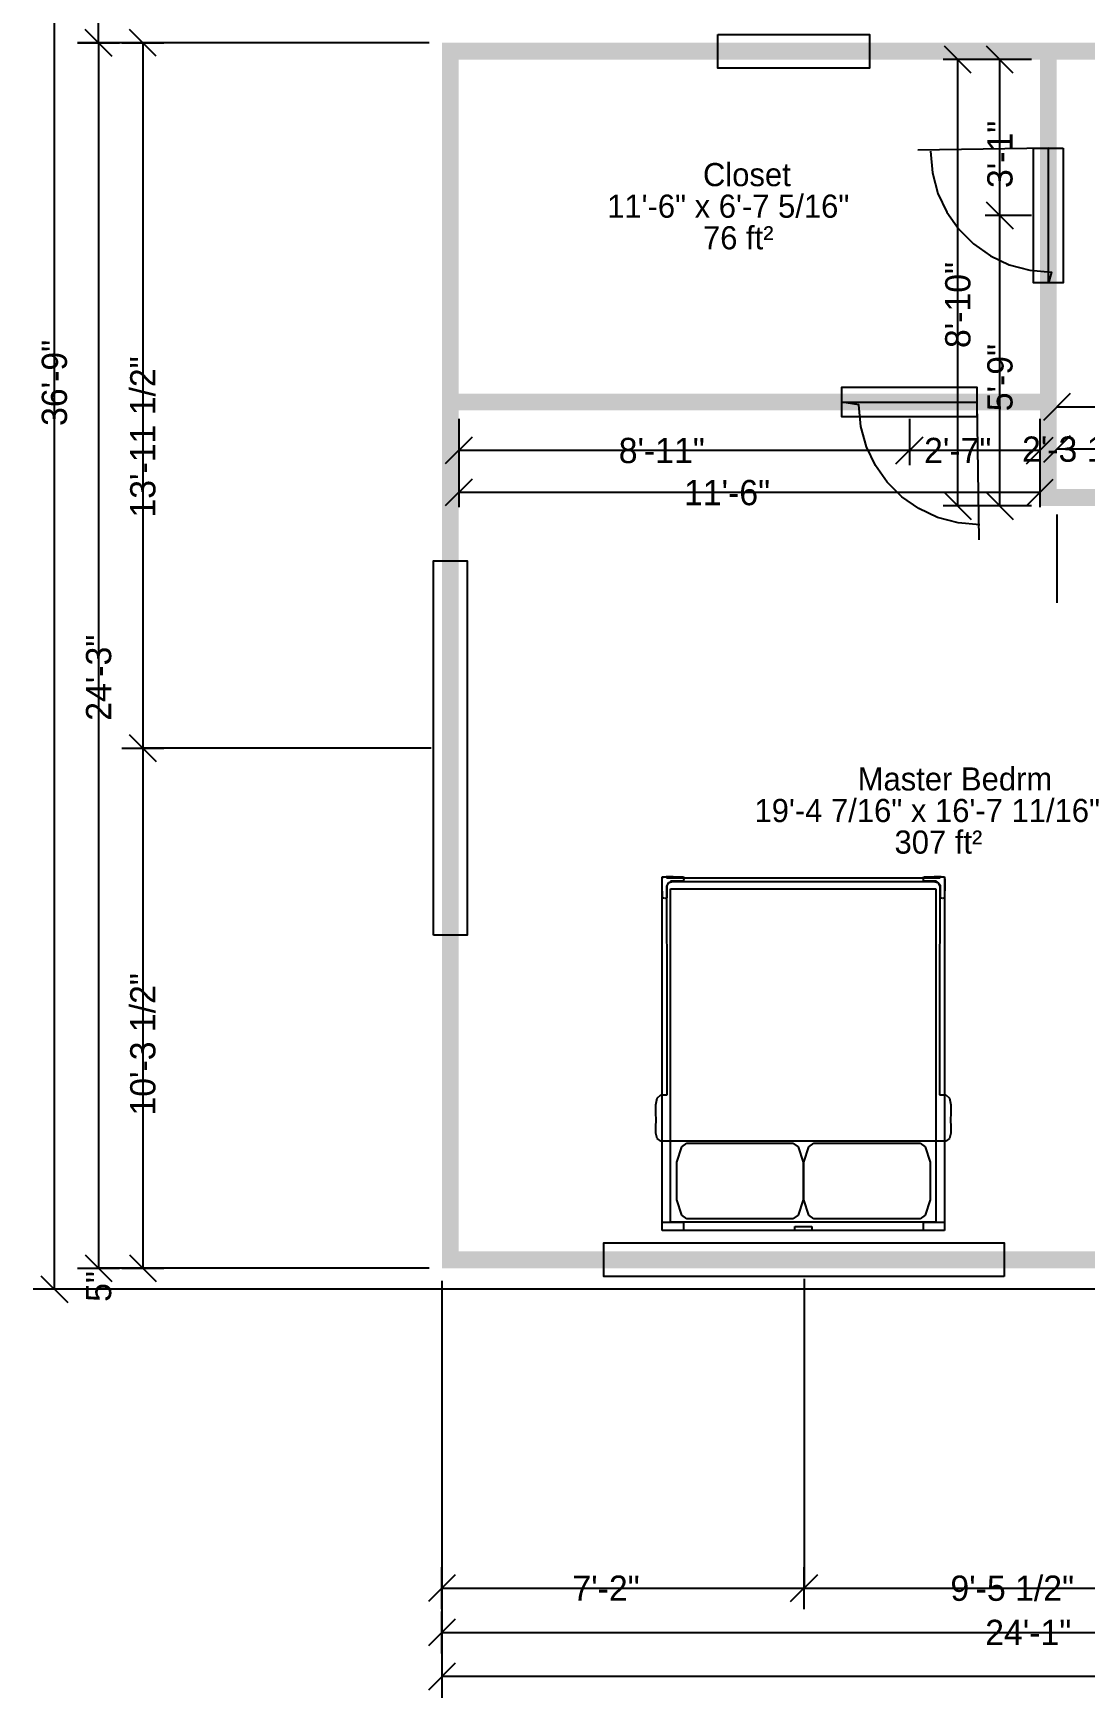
# Model space of a CAD drawing. Header units: inches. Extents: x -657 to 347, y -283 to 352.
# Drawn here: x -657 to -407.4, y -283 to 112.2 of the extents above; entities that cross this region are included whole.
import ezdxf

# ---------------------------------------------------------------- set-up
doc = ezdxf.new("R2010")
doc.units = ezdxf.units.IN
doc.header["$LTSCALE"] = 12
doc.header["$MEASUREMENT"] = 0
doc.layers.add('Punch Layer 1', color=7, linetype='Continuous')

msp = doc.modelspace()

# ---------------------------------------------------------------- linework, layer by layer
at = {"layer": 'Punch Layer 1', "color": 7, "linetype": 'Continuous'}
for points in [[(-652, -185.98), (-652, 255)], [(-641.5, 109.99), (-641.5, 255)], [(-638.32, 106.81), (-644.68, 113.18)], [(-638.32, 106.81), (-644.68, 113.18)], [(-644.68, 113.18), (-638.32, 106.81)], [(-627.82, 106.81), (-634.18, 113.18)], [(-627.82, 106.81), (-634.18, 113.18)], [(-646.5, 109.99), (-636.5, 109.99)], [(-646.5, 109.99), (-636.5, 109.99)], [(-636.5, 109.99), (-646.5, 109.99)], [(-641.5, 109.99), (-641.5, -181)], [(-641.5, 109.99), (-641.5, -181)], [(-563, 109.99), (-641.5, 109.99)], [(-563, 109.99), (-641.5, 109.99)], [(-636, 109.99), (-626, 109.99)], [(-636, 109.99), (-626, 109.99)], [(-631, 109.99), (-631, -57.5)], [(-631, 109.99), (-631, -57.5)], [(-434.32, 102.81), (-440.68, 109.18)], [(-424.32, 102.81), (-430.68, 109.18)], [(-420, 105.99), (-441, 105.99)], [(-437.5, 0), (-437.5, 105.99)], [(-420, 105.99), (-431, 105.99)], [(-427.5, 69), (-427.5, 105.99)], [(-444, 84.25), (-443.54, 79.08), (-442.2, 74.22), (-440.07, 69.74), (-437.24, 65.73), (-433.77, 62.26), (-429.76, 59.43), (-425.28, 57.3), (-420.42, 55.96), (-415.25, 55.5), (-416, 53), (-416, 85), (-447, 84.5)], [(-424.32, 65.82), (-430.68, 72.18)], [(-430.68, 72.18), (-424.32, 65.82)], [(-420, 69), (-431, 69)], [(-420, 69), (-431, 69)], [(-427.5, 0), (-427.5, 69)], [(-432.25, -4.5), (-437.42, -4.04), (-442.28, -2.72), (-446.76, -0.61), (-450.77, 2.2), (-454.24, 5.64), (-457.07, 9.62), (-459.2, 14.06), (-460.54, 18.88), (-461, 24), (-465, 24.68), (-433, 24.68), (-432.5, -8)], [(-410.82, 26.68), (-417.18, 20.32)], [(-556, 20.68), (-556, 9.68)], [(-556, 20.68), (-556, -0.32)], [(-449, 20.68), (-449, 9.68)], [(-449, 20.68), (-449, 9.68)], [(-418, 20.68), (-418, 9.68)], [(-418, 20.68), (-418, -0.32)], [(-274.99, 23.5), (-414, 23.5)], [(-552.82, 16.36), (-559.18, 10)], [(-445.82, 16.36), (-452.18, 10)], [(-452.18, 10), (-445.82, 16.36)], [(-421.18, 10), (-414.82, 16.36)], [(-410.82, 16.68), (-417.18, 10.32)], [(-449, 13.18), (-556, 13.18)], [(-418, 13.18), (-449, 13.18)], [(-386.5, 13.5), (-414, 13.5)], [(-552.82, 6.36), (-559.18, 0)], [(-421.18, 0), (-414.82, 6.36)], [(-418, 3.18), (-556, 3.18)], [(-440.68, 3.18), (-434.32, -3.18)], [(-430.68, 3.18), (-424.32, -3.18)], [(-420, 0), (-441, 0)], [(-420, 0), (-431, 0)], [(-414, -2), (-414, -13)], [(-414, -2), (-414, -23)], [(-634.18, -54.32), (-627.82, -60.68)], [(-627.82, -60.68), (-634.18, -54.32)], [(-634.18, -54.32), (-627.82, -60.68)], [(-627.82, -60.68), (-634.18, -54.32)], [(-636, -57.5), (-626, -57.5)], [(-636, -57.5), (-626, -57.5)], [(-636, -57.5), (-626, -57.5)], [(-636, -57.5), (-626, -57.5)], [(-562.5, -57.5), (-631, -57.5)], [(-631, -57.5), (-631, -181)], [(-562.5, -57.5), (-631, -57.5)], [(-631, -57.5), (-631, -181)], [(-507.66, -172.06), (-507.66, -88.07)], [(-507.66, -88.07), (-506.66, -88.07)], [(-507.66, -88.91), (-507.58, -88.07)], [(-507.66, -90.57), (-507.66, -88.91)], [(-507.61, -92.26), (-507.66, -90.57)], [(-507.58, -88.07), (-506.76, -88.01)], [(-506.76, -88.01), (-505.11, -88.01)], [(-506.66, -88.07), (-506.66, -88.32)], [(-506.66, -88.32), (-441.68, -88.32)], [(-506.59, -90.07), (-506.61, -90.59)], [(-506.61, -90.59), (-506.59, -91.59)], [(-506.44, -89.87), (-506.59, -90.07)], [(-506.56, -90.31), (-506.08, -89.42)], [(-506.49, -117.64), (-506.56, -90.31)], [(-506.14, -89.54), (-506.44, -89.87)], [(-505.81, -89.24), (-506.14, -89.54)], [(-506.08, -89.42), (-505.03, -89.16)], [(-505.61, -89.07), (-505.81, -89.24)], [(-504.13, -89.07), (-505.61, -89.07)], [(-505.11, -88.01), (-503.48, -88.04)], [(-505.03, -89.16), (-443.31, -89.16)], [(-503.14, -89.09), (-504.13, -89.07)], [(-503.48, -88.04), (-502.66, -88.07)], [(-502.66, -89.07), (-503.14, -89.09)], [(-502.66, -88.07), (-502.58, -88.24)], [(-502.59, -88.92), (-502.66, -89.07)], [(-502.56, -88.57), (-502.59, -88.92)], [(-502.58, -88.24), (-502.56, -88.57)], [(-445.68, -88.57), (-445.66, -88.24)], [(-445.64, -88.92), (-445.68, -88.57)], [(-445.66, -88.24), (-445.58, -88.07)], [(-445.58, -89.07), (-445.64, -88.92)], [(-445.58, -88.07), (-444.76, -88.04)], [(-445.09, -89.09), (-445.58, -89.07)], [(-444.11, -89.07), (-445.09, -89.09)], [(-444.76, -88.04), (-443.11, -88.01)], [(-442.63, -89.07), (-444.11, -89.07)], [(-443.31, -89.16), (-442.26, -89.42)], [(-443.11, -88.01), (-441.48, -88.01)], [(-442.43, -89.24), (-442.63, -89.07)], [(-442.09, -89.54), (-442.43, -89.24)], [(-442.26, -89.42), (-441.78, -90.31)], [(-441.79, -89.87), (-442.09, -89.54)], [(-441.78, -90.31), (-441.84, -117.64)], [(-441.64, -90.07), (-441.79, -89.87)], [(-441.68, -88.32), (-441.68, -88.07)], [(-441.68, -88.07), (-440.68, -88.07)], [(-441.63, -90.59), (-441.64, -90.07)], [(-441.64, -91.59), (-441.63, -90.59)], [(-441.48, -88.01), (-440.66, -88.07)], [(-440.68, -88.07), (-440.68, -172.06)], [(-440.66, -88.07), (-440.58, -88.91)], [(-440.58, -90.57), (-440.63, -92.26)], [(-440.58, -88.91), (-440.58, -90.57)], [(-507.58, -93.07), (-507.61, -92.26)], [(-507.41, -93.16), (-507.58, -93.07)], [(-507.09, -93.17), (-507.41, -93.16)], [(-506.76, -93.14), (-507.09, -93.17)], [(-506.59, -93.07), (-506.76, -93.14)], [(-506.59, -91.59), (-506.59, -93.07)], [(-505.69, -170.06), (-505.69, -90.94)], [(-505.69, -90.94), (-442.73, -90.94)], [(-442.73, -90.94), (-442.73, -170.06)], [(-441.64, -93.07), (-441.64, -91.59)], [(-441.48, -93.14), (-441.64, -93.07)], [(-441.14, -93.17), (-441.48, -93.14)], [(-440.83, -93.16), (-441.14, -93.17)], [(-440.66, -93.07), (-440.83, -93.16)], [(-440.63, -92.26), (-440.66, -93.07)], [(-506.48, -135.87), (-506.49, -117.64)], [(-441.84, -117.64), (-441.86, -135.87)], [(-506.51, -139.79), (-506.48, -135.87)], [(-441.86, -135.87), (-441.82, -139.79)], [(-509.18, -142.21), (-508.86, -140.59)], [(-509.16, -144.12), (-509.18, -142.21)], [(-508.86, -140.59), (-507.98, -139.79)], [(-507.98, -139.79), (-506.51, -139.79)], [(-441.82, -139.79), (-440.36, -139.79)], [(-440.36, -139.79), (-439.48, -140.59)], [(-439.48, -140.59), (-439.18, -142.21)], [(-439.18, -142.21), (-439.18, -144.12)], [(-509.09, -145.81), (-509.16, -144.12)], [(-509.16, -147.32), (-509.09, -145.81)], [(-439.18, -144.12), (-439.24, -145.81)], [(-439.24, -145.81), (-439.18, -147.32)], [(-509.18, -148.89), (-509.16, -147.32)], [(-508.86, -150.16), (-509.18, -148.89)], [(-507.98, -150.81), (-508.86, -150.16)], [(-439.48, -150.16), (-440.36, -150.81)], [(-439.18, -148.89), (-439.48, -150.16)], [(-439.18, -147.32), (-439.18, -148.89)], [(-440.36, -150.81), (-507.98, -150.81)], [(-504.23, -155.79), (-503.03, -152.19)], [(-503.03, -152.19), (-501.83, -151.29)], [(-501.83, -151.29), (-476.63, -151.29)], [(-476.63, -151.29), (-475.43, -152.19)], [(-475.43, -152.19), (-474.23, -155.79)], [(-474.06, -155.79), (-472.86, -152.19)], [(-472.86, -152.19), (-471.66, -151.29)], [(-471.66, -151.29), (-446.46, -151.29)], [(-446.46, -151.29), (-445.26, -152.19)], [(-445.26, -152.19), (-444.06, -155.79)], [(-504.23, -164.79), (-504.23, -155.79)], [(-474.23, -155.79), (-474.23, -164.79)], [(-474.06, -164.79), (-474.06, -155.79)], [(-444.06, -155.79), (-444.06, -164.79)], [(-503.03, -168.39), (-504.23, -164.79)], [(-474.23, -164.79), (-475.43, -168.39)], [(-472.86, -168.39), (-474.06, -164.79)], [(-444.06, -164.79), (-445.26, -168.39)], [(-501.83, -169.29), (-503.03, -168.39)], [(-476.63, -169.29), (-501.83, -169.29)], [(-475.43, -168.39), (-476.63, -169.29)], [(-471.66, -169.29), (-472.86, -168.39)], [(-446.46, -169.29), (-471.66, -169.29)], [(-445.26, -168.39), (-446.46, -169.29)], [(-507.66, -172.06), (-507.66, -170.06)], [(-507.66, -170.06), (-502.66, -170.06)], [(-440.68, -172.06), (-507.66, -172.06)], [(-502.66, -172.06), (-507.66, -172.06)], [(-442.73, -170.06), (-505.69, -170.06)], [(-502.66, -170.06), (-502.66, -172.06)], [(-476.16, -172.06), (-476.16, -171.06)], [(-476.16, -171.06), (-472.18, -171.06)], [(-472.18, -172.06), (-476.16, -172.06)], [(-472.18, -171.06), (-472.18, -172.06)], [(-445.68, -172.06), (-445.68, -170.06)], [(-445.68, -170.06), (-440.68, -170.06)], [(-440.68, -172.06), (-445.68, -172.06)], [(-440.68, -170.06), (-440.68, -172.06)], [(-644.68, -177.82), (-638.32, -184.18)], [(-644.68, -177.82), (-638.32, -184.18)], [(-634.18, -177.82), (-627.82, -184.18)], [(-634.18, -177.82), (-627.82, -184.18)], [(-646.5, -181), (-636.5, -181)], [(-646.5, -181), (-636.5, -181)], [(-563, -181), (-641.5, -181)], [(-563, -181), (-641.5, -181)], [(-636, -181), (-626, -181)], [(-636, -181), (-626, -181)], [(-655.18, -182.8), (-648.82, -189.17)], [(-560, -184), (-560, -277.98)], [(-474, -183.5), (-474, -256.98)], [(-474, -183.5), (-474, -256.98)], [(-647, -185.98), (-657, -185.98)], [(80.01, -185.98), (-652, -185.98)], [(-560, -261.98), (-560, -251.98)], [(-560, -261.98), (-560, -251.98)], [(-474, -261.98), (-474, -251.98)], [(-474, -261.98), (-474, -251.98)], [(-474, -261.98), (-474, -251.98)], [(-474, -261.98), (-474, -251.98)], [(-556.82, -253.8), (-563.18, -260.17)], [(-556.82, -253.8), (-563.18, -260.17)], [(-477.18, -260.17), (-470.82, -253.8)], [(-470.82, -253.8), (-477.18, -260.17)], [(-477.18, -260.17), (-470.82, -253.8)], [(-470.82, -253.8), (-477.18, -260.17)], [(-560, -256.98), (-474, -256.98)], [(-560, -256.98), (-474, -256.98)], [(-474, -256.98), (-360.5, -256.98)], [(-474, -256.98), (-360.5, -256.98)], [(-556.82, -264.3), (-563.18, -270.67)], [(-556.82, -264.3), (-563.18, -270.67)], [(-560, -272.48), (-560, -262.48)], [(-560, -272.48), (-560, -262.48)], [(-560, -267.48), (-270.99, -267.48)], [(-560, -267.48), (-270.99, -267.48)], [(-556.82, -274.8), (-563.18, -281.17)], [(-560, -272.98), (-560, -282.98)], [(250, -277.98), (-560, -277.98)]]:
    msp.add_lwpolyline(points, dxfattribs=at)
at = {"layer": 'Punch Layer 1', "color": 7, "linetype": 'Continuous', "const_width": 4}
for points in [[(-175, -98), (152, -98), (152, -82), (248, -82), (248, 130), (168, 130), (168, 253), (-108, 253), (-108, 70), (-164.7, 70), (-272.99, 70), (-272.99, 107.99), (-558, 107.99), (-558, -179), (-272.99, -179), (-272.99, -98), (-175, -98)], [(-272.99, 70), (-272.99, 2), (-416, 2), (-416, 105.99)], [(-418, 24.68), (-556, 24.68)]]:
    msp.add_lwpolyline(points, dxfattribs=at)
at = {"layer": 'Punch Layer 1', "color": 7, "linetype": 'Continuous'}
for points in [[(-494.5, 111.99), (-458.5, 111.99), (-458.5, 103.99), (-494.5, 103.99)], [(-412.5, 85), (-412.5, 53), (-419.5, 53), (-419.5, 85)], [(-433, 21.18), (-465, 21.18), (-465, 28.18), (-433, 28.18)], [(-562, -101.94), (-562, -13.06), (-554, -13.06), (-554, -101.94)], [(-426.5, -183), (-521.5, -183), (-521.5, -175), (-426.5, -175)]]:
    msp.add_lwpolyline(points, close=True, dxfattribs=at)

# ---------------------------------------------------------------- texts
at = {"layer": 'Punch Layer 1', "color": 7}
for s, rotation, p in [('3\'-1"', 90, (-424.5, 75.5)), ('8\'-10"', 90, (-434.5, 37.5)), ('36\'-9"', 90, (-649, 19.01)), ('5\'-9"', 90, (-424.5, 22.5)), ('13\'-11 1/2"', 450, (-628, -2.75)), ('13\'-11 1/2"', 450, (-628, -2.75)), ('8\'-11"', 360, (-518, 10.18)), ('2\'-7"', 360, (-445.5, 10.18)), ('2\'-3 1/2"', 360, (-422.25, 10.5)), ('11\'-6"', 360, (-502.5, 0.18)), ('24\'-3"', 450, (-638.5, -51)), ('24\'-3"', 450, (-638.5, -51)), ('10\'-3 1/2"', 450, (-628, -144.75)), ('10\'-3 1/2"', 450, (-628, -144.75)), ('5"', 90, (-638.5, -188.99))]:
    msp.add_text(s, height=6, rotation=rotation, dxfattribs=at).set_placement(p)
for s, height, p in [('Closet', 5.5, (-498, 75.94)), ('11\'-6" x 6\'-7 5/16"', 5.5, (-520.75, 68.44)), ('76 ft²', 5.5, (-498, 60.94)), ('Master Bedrm', 5.5, (-461.27, -67.56)), ('19\'-4 7/16" x 16\'-7 11/16"', 5.5, (-485.77, -75.06)), ('307 ft²', 5.5, (-452.52, -82.56)), ('7\'-2"', 6, (-529, -259.98)), ('7\'-2"', 6, (-529, -259.98)), ('9\'-5 1/2"', 6, (-439.25, -259.98)), ('9\'-5 1/2"', 6, (-439.25, -259.98)), ('24\'-1"', 6, (-430.99, -270.48)), ('24\'-1"', 6, (-430.99, -270.48))]:
    msp.add_text(s, height=height, dxfattribs=at).set_placement(p)

doc.saveas('drawing.dxf')
